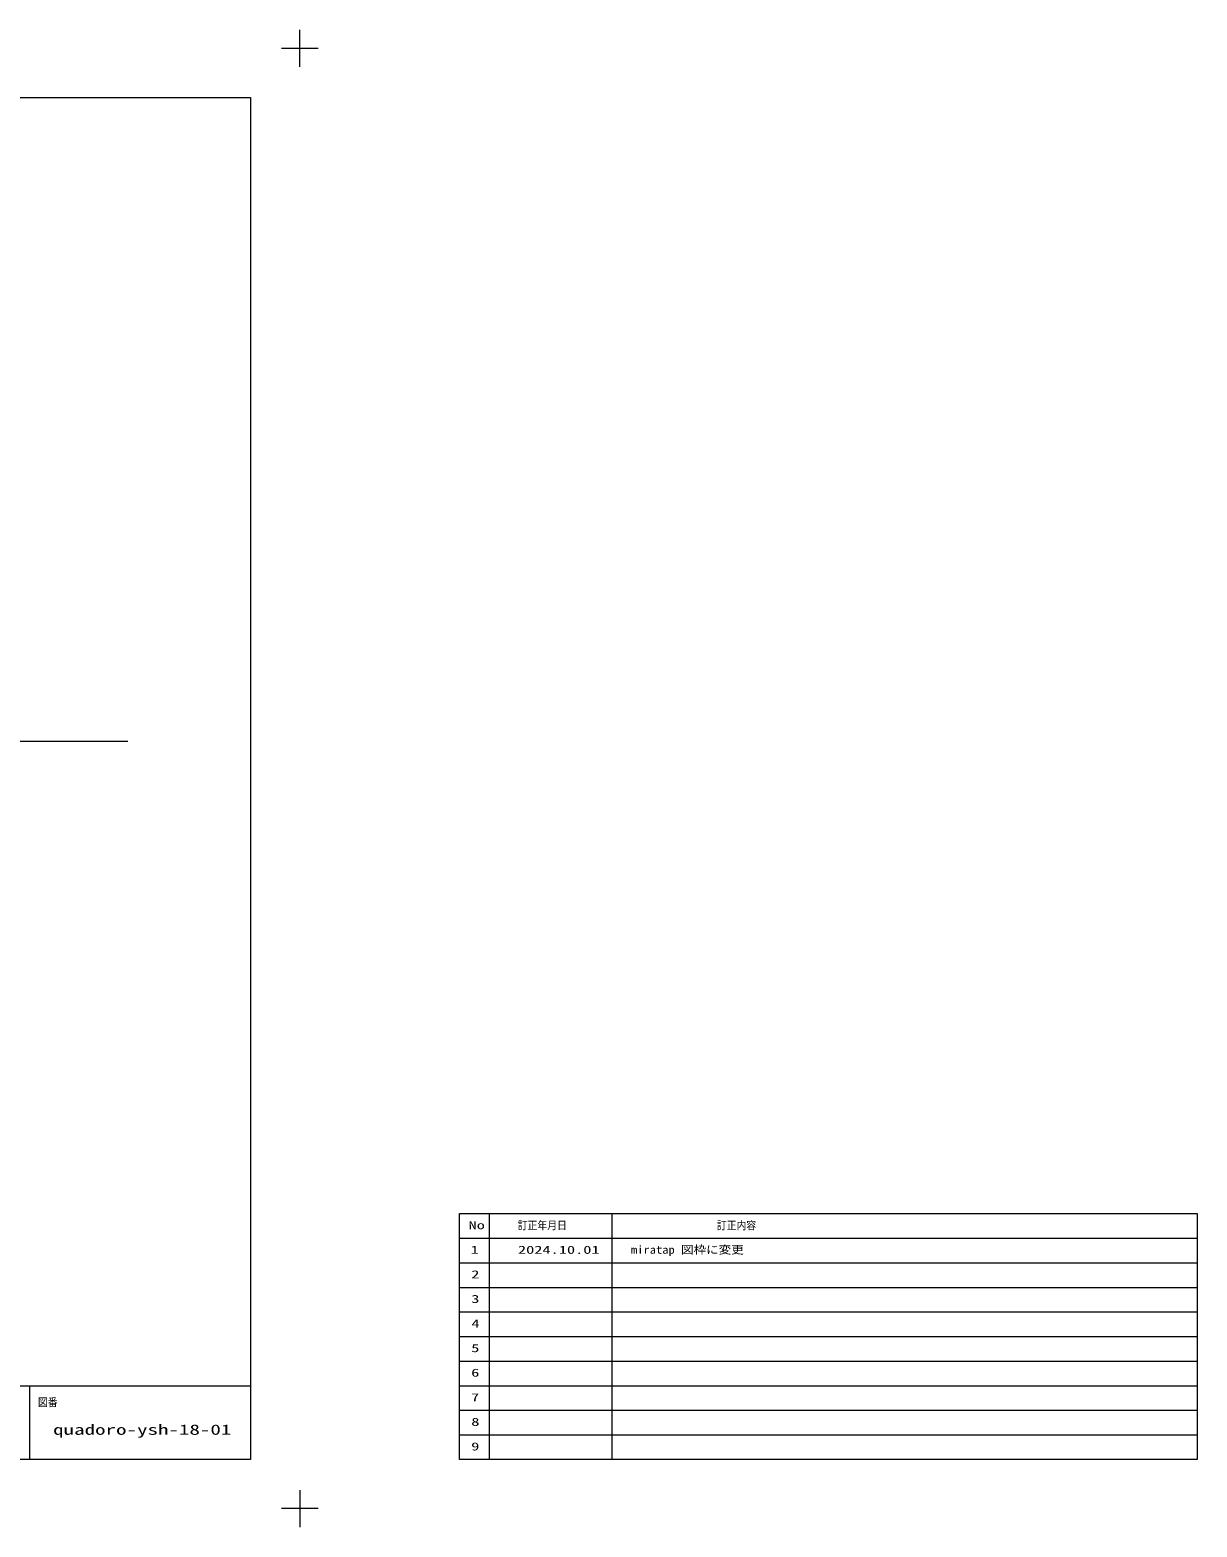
# Model space of a CAD drawing. Units: millimetres, scale not verified. Extents: x -606 to 606, y -304 to 304.
# Drawn here: x 131 to 606, y -304 to 304 of the extents above; entities that cross this region are included whole.
import ezdxf
from ezdxf.enums import TextEntityAlignment as Align

# ---------------------------------------------------------------- set-up
doc = ezdxf.new("R2010")
doc.units = ezdxf.units.MM
doc.header["$LTSCALE"] = 2
doc.layers.add('0-4_1図面枠', color=7, linetype='Continuous', lineweight=9)
doc.styles.add('ＭＳ ゴシック', font='')
doc.styles.get('ＭＳ ゴシック').set_extended_font_data('MS Gothic')

# ---------------------------------------------------------------- blocks, each defined once
blk = doc.blocks.new('グループ-10')
at = {"layer": '0-4_1図面枠'}
for p, q in [((-840, 579), (-840, 609)), ((840, 579), (840, 609)), ((-855, 594), (-825, 594)), ((855, 594), (825, 594)), ((-840, -579), (-840, -609)), ((840, -579), (840, -609)), ((-855, -594), (-825, -594)), ((855, -594), (825, -594))]:
    blk.add_line(p, q, dxfattribs=at)
blk = doc.blocks.new('グループ-11')
at = {"layer": '0-4_1図面枠'}
for p, q in [((994, -354), (994, -554)), ((1094, -354), (1094, -554)), ((970, -374), (1570, -374)), ((970, -394), (1570, -394)), ((970, -414), (1570, -414)), ((970, -434), (1570, -434)), ((970, -454), (1570, -454)), ((970, -474), (1570, -474)), ((970, -494), (1570, -494)), ((970, -514), (1570, -514)), ((970, -534), (1570, -534))]:
    blk.add_line(p, q, dxfattribs=at)
blk.add_lwpolyline([(970, -354), (1570, -354), (1570, -554), (970, -554)], close=True, dxfattribs=at)
blk = doc.blocks.new('グループ-12')
at = {"layer": '0-4_1図面枠'}
for p, q in [((-800, -494), (800, -494)), ((-430, -494), (-430, -554)), ((220, -494), (220, -554)), ((380, -494), (380, -554)), ((500, -494), (500, -554)), ((620, -494), (620, -554))]:
    blk.add_line(p, q, dxfattribs=at)
blk.add_lwpolyline([(-800, 554), (800, 554), (800, -554), (-800, -554)], close=True, dxfattribs=at)
blk = doc.blocks.new('図面枠')
at = {"layer": '0-4_1図面枠'}
for name in ['グループ-10', 'グループ-12', 'グループ-11']:
    blk.add_blockref(name, (0, 0), dxfattribs=at)
at = {"layer": '0-4_1図面枠', "style": 'ＭＳ ゴシック'}
for s, width, p in [('No', 1.5, (977.31, -368.634)), ('訂正年月日', 0.9, (1017.344, -368.766)), ('訂正内容', 0.9, (1179.344, -368.787)), ('1', 1.5, (978.965, -388.651)), ('2', 1.5, (979.499, -408.634)), ('3', 1.5, (979.499, -428.634)), ('4', 1.5, (979.655, -448.634)), ('5', 1.5, (979.499, -468.634)), ('6', 1.5, (979.459, -488.634)), ('図番', 0.9, (626.999, -512.683)), ('7', 1.5, (979.344, -508.634)), ('8', 1.5, (979.54, -528.634)), ('9', 1.5, (979.459, -548.634))]:
    blk.add_text(s, height=6.51, dxfattribs=dict(at, width=width)).set_placement(p, align=Align.BOTTOM_LEFT)

msp = doc.modelspace()

# ---------------------------------------------------------------- linework, layer by layer
at = {"layer": '0-4_1図面枠'}
msp.add_line((171.25, 15), (-528.75, 15), dxfattribs=at)

# ---------------------------------------------------------------- block references
at = {"layer": '0-4_1図面枠', "xscale": 0.5, "yscale": 0.5}
msp.add_blockref('図面枠', (-178.75, 0), dxfattribs=at)

# ---------------------------------------------------------------- texts
at = {"layer": '0-4_1図面枠', "style": 'ＭＳ ゴシック'}
for s, height, width, p in [('2024.10.01', 3.255, 1.5, (330, -194.326)), ('miratap 図枠に変更', 3.255, 1.15, (375.962, -194.297)), ('quadoro-ysh-18-01', 4.179, 1.5, (140.928, -268.224))]:
    msp.add_text(s, height=height, dxfattribs=dict(at, width=width)).set_placement(p, align=Align.BOTTOM_LEFT)

doc.saveas('drawing.dxf')
